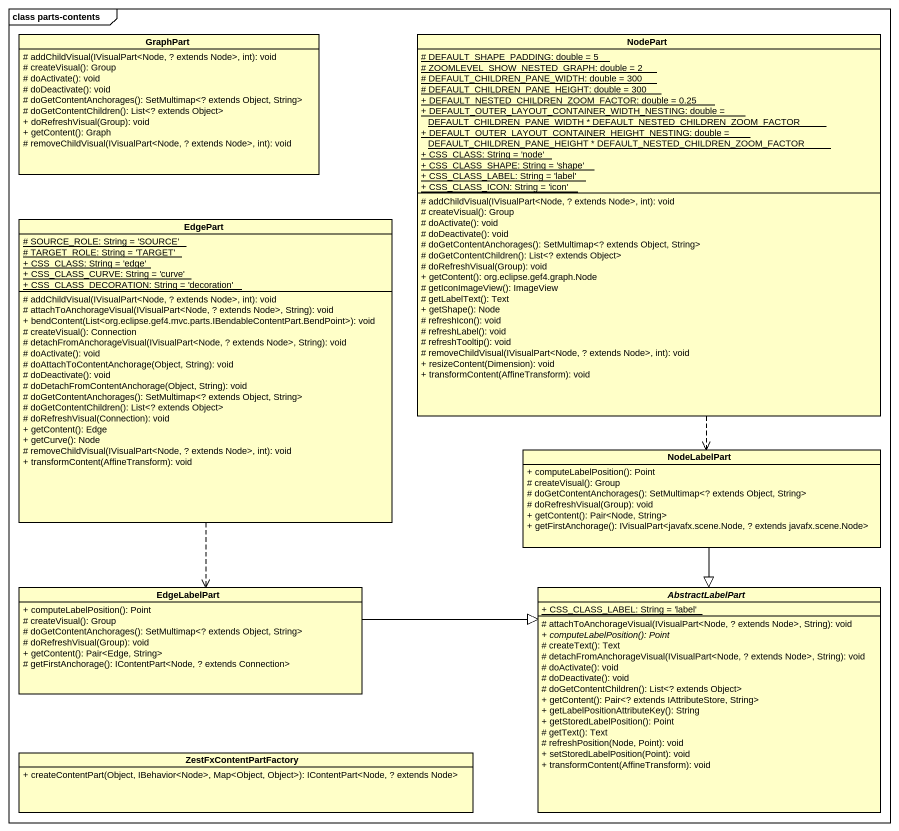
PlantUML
@startuml
mainframe class parts-contents
hide circle
hide empty members
skinparam classAttributeIconSize 0
class GraphPart #FFFFC8 {
  # addChildVisual(IVisualPart<Node, ? extends Node>, int): void
  # createVisual(): Group
  # doActivate(): void
  # doDeactivate(): void
  # doGetContentAnchorages(): SetMultimap<? extends Object, String>
  # doGetContentChildren(): List<? extends Object>
  + doRefreshVisual(Group): void
  + getContent(): Graph
  # removeChildVisual(IVisualPart<Node, ? extends Node>, int): void
}
class NodePart #FFFFC8 {
  {static} # DEFAULT_SHAPE_PADDING: double = 5
  {static} # ZOOMLEVEL_SHOW_NESTED_GRAPH: double = 2
  {static} # DEFAULT_CHILDREN_PANE_WIDTH: double = 300
  {static} # DEFAULT_CHILDREN_PANE_HEIGHT: double = 300
  {static} + DEFAULT_NESTED_CHILDREN_ZOOM_FACTOR: double = 0.25
  {static} + DEFAULT_OUTER_LAYOUT_CONTAINER_WIDTH_NESTING: double = DEFAULT_CHILDREN_PANE_WIDTH * DEFAULT_NESTED_CHILDREN_ZOOM_FACTOR
  {static} + DEFAULT_OUTER_LAYOUT_CONTAINER_HEIGHT_NESTING: double = DEFAULT_CHILDREN_PANE_HEIGHT * DEFAULT_NESTED_CHILDREN_ZOOM_FACTOR
  {static} + CSS_CLASS: String = 'node'
  {static} + CSS_CLASS_SHAPE: String = 'shape'
  {static} + CSS_CLASS_LABEL: String = 'label'
  {static} + CSS_CLASS_ICON: String = 'icon'
  # addChildVisual(IVisualPart<Node, ? extends Node>, int): void
  # createVisual(): Group
  # doActivate(): void
  # doDeactivate(): void
  # doGetContentAnchorages(): SetMultimap<? extends Object, String>
  # doGetContentChildren(): List<? extends Object>
  # doRefreshVisual(Group): void
  + getContent(): org.eclipse.gef4.graph.Node
  # getIconImageView(): ImageView
  # getLabelText(): Text
  + getShape(): Node
  # refreshIcon(): void
  # refreshLabel(): void
  # refreshTooltip(): void
  # removeChildVisual(IVisualPart<Node, ? extends Node>, int): void
  + resizeContent(Dimension): void
  + transformContent(AffineTransform): void
}
class EdgePart #FFFFC8 {
  {static} # SOURCE_ROLE: String = 'SOURCE'
  {static} # TARGET_ROLE: String = 'TARGET'
  {static} + CSS_CLASS: String = 'edge'
  {static} + CSS_CLASS_CURVE: String = 'curve'
  {static} + CSS_CLASS_DECORATION: String = 'decoration'
  # addChildVisual(IVisualPart<Node, ? extends Node>, int): void
  # attachToAnchorageVisual(IVisualPart<Node, ? extends Node>, String): void
  + bendContent(List<org.eclipse.gef4.mvc.parts.IBendableContentPart.BendPoint>): void
  # createVisual(): Connection
  # detachFromAnchorageVisual(IVisualPart<Node, ? extends Node>, String): void
  # doActivate(): void
  # doAttachToContentAnchorage(Object, String): void
  # doDeactivate(): void
  # doDetachFromContentAnchorage(Object, String): void
  # doGetContentAnchorages(): SetMultimap<? extends Object, String>
  # doGetContentChildren(): List<? extends Object>
  # doRefreshVisual(Connection): void
  + getContent(): Edge
  + getCurve(): Node
  # removeChildVisual(IVisualPart<Node, ? extends Node>, int): void
  + transformContent(AffineTransform): void
}
class NodeLabelPart #FFFFC8 {
  + computeLabelPosition(): Point
  # createVisual(): Group
  # doGetContentAnchorages(): SetMultimap<? extends Object, String>
  # doRefreshVisual(Group): void
  + getContent(): Pair<Node, String>
  + getFirstAnchorage(): IVisualPart<javafx.scene.Node, ? extends javafx.scene.Node>
}
class EdgeLabelPart #FFFFC8 {
  + computeLabelPosition(): Point
  # createVisual(): Group
  # doGetContentAnchorages(): SetMultimap<? extends Object, String>
  # doRefreshVisual(Group): void
  + getContent(): Pair<Edge, String>
  # getFirstAnchorage(): IContentPart<Node, ? extends Connection>
}
abstract class AbstractLabelPart #FFFFC8 {
  {static} + CSS_CLASS_LABEL: String = 'label'
  # attachToAnchorageVisual(IVisualPart<Node, ? extends Node>, String): void
  {abstract} + computeLabelPosition(): Point
  # createText(): Text
  # detachFromAnchorageVisual(IVisualPart<Node, ? extends Node>, String): void
  # doActivate(): void
  # doDeactivate(): void
  # doGetContentChildren(): List<? extends Object>
  + getContent(): Pair<? extends IAttributeStore, String>
  + getLabelPositionAttributeKey(): String
  + getStoredLabelPosition(): Point
  # getText(): Text
  # refreshPosition(Node, Point): void
  + setStoredLabelPosition(Point): void
  + transformContent(AffineTransform): void
}
class ZestFxContentPartFactory #FFFFC8 {
  + createContentPart(Object, IBehavior<Node>, Map<Object, Object>): IContentPart<Node, ? extends Node>
}
NodePart ..> NodeLabelPart
EdgePart ..> EdgeLabelPart
NodeLabelPart --|> AbstractLabelPart
EdgeLabelPart -right-|> AbstractLabelPart
@enduml
